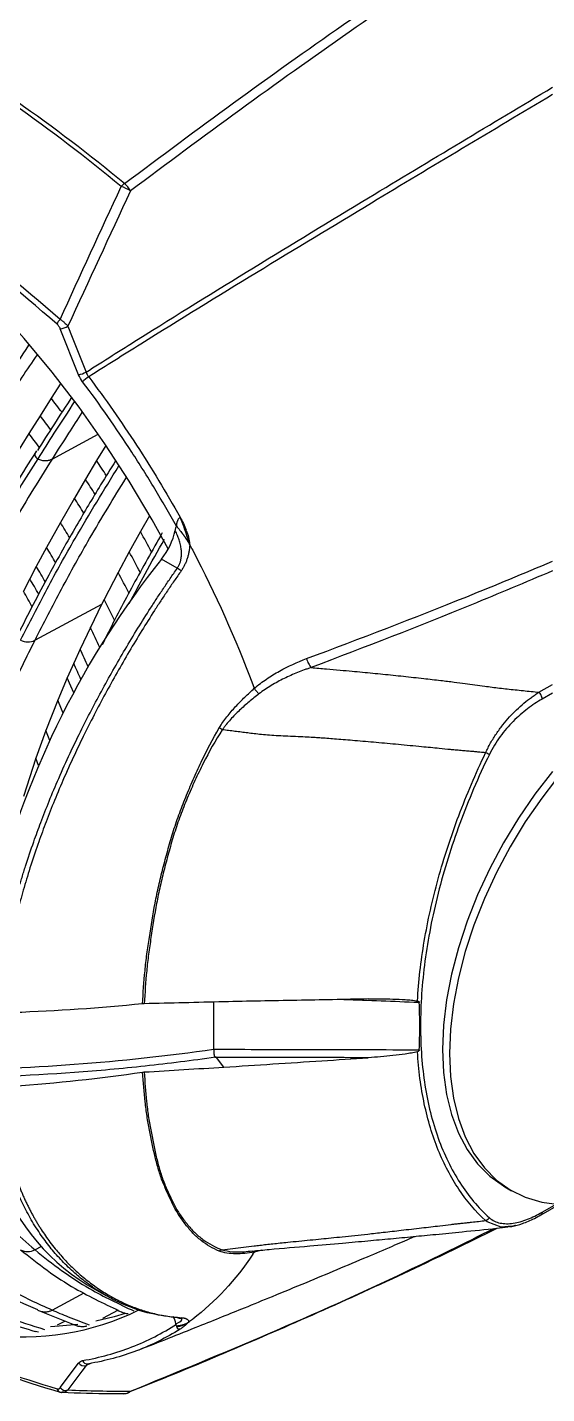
# Model space of a CAD drawing. Extents: x 9.3 to 87.2, y 1.1 to 68.8.
# Drawn here: x 15.18 to 17.77, y 1.2 to 8.03 of the extents above; entities that cross this region are included whole.
import ezdxf

# ---------------------------------------------------------------- set-up
doc = ezdxf.new("R2010")
doc.units = 0
doc.header["$MEASUREMENT"] = 0
doc.layers.add('OBJECT', color=7, linetype='CONTINUOUS')

msp = doc.modelspace()

# ---------------------------------------------------------------- linework, layer by layer
at = {"layer": 'OBJECT'}
for p, q in [((15.4329, 6.2957), (15.3414, 6.5246)), ((15.3439, 6.2529), (15.2957, 6.1784)), ((15.2957, 6.1784), (15.24, 6.0907)), ((15.24, 6.0907), (15.1846, 6.0021)), ((15.1846, 6.0021), (15.1148, 5.8879)), ((15.3009, 5.8743), (15.531, 5.9981)), ((15.2217, 5.9145), (15.2168, 5.9068)), ((15.5685, 5.9411), (15.5226, 5.866)), ((15.2286, 5.8751), (15.2287, 5.875)), ((15.5226, 5.866), (15.4668, 5.7731)), ((15.4668, 5.7731), (15.4115, 5.6788)), ((15.4115, 5.6788), (15.3417, 5.5568)), ((15.3417, 5.5568), (15.2725, 5.432)), ((15.7865, 5.5906), (15.7414, 5.5112)), ((15.9214, 5.5394), (15.9214, 5.5386)), ((15.7414, 5.5112), (15.6857, 5.4103)), ((15.2725, 5.432), (15.2215, 5.337)), ((15.6857, 5.4103), (15.6303, 5.3071)), ((15.2215, 5.337), (15.1892, 5.2754)), ((15.9259, 5.3278), (15.847, 5.3734)), ((15.1892, 5.2754), (15.1571, 5.2129)), ((15.6303, 5.3071), (15.5605, 5.172)), ((15.548, 5.1469), (15.2149, 4.9676)), ((15.548, 5.1469), (15.4915, 5.0319)), ((15.5605, 5.172), (15.548, 5.1469)), ((15.4915, 5.0319), (15.4406, 4.9237)), ((15.4406, 4.9237), (15.4083, 4.8527)), ((15.4083, 4.8527), (15.3762, 4.7798)), ((15.3762, 4.7798), (15.3288, 4.6675)), ((16.3036, 4.7465), (16.3108, 4.7274)), ((17.7327, 4.7076), (17.8009, 4.7463)), ((15.3288, 4.6675), (15.2691, 4.5164)), ((17.8009, 4.7032), (17.7496, 4.6738)), ((15.2691, 4.5164), (15.2193, 4.3788)), ((15.2884, 4.4656), (15.2691, 4.5164)), ((15.2193, 4.3788), (15.1572, 4.186)), ((15.2326, 4.3407), (15.2193, 4.3788)), ((16.1078, 3.1583), (16.1078, 2.9223)), ((17.1376, 3.0376), (17.1376, 3.0376)), ((16.1586, 2.8325), (16.1213, 2.8814)), ((17.5629, 2.2343), (17.5968, 2.2147)), ((17.7447, 2.0935), (17.8427, 2.15)), ((17.7496, 2.1074), (17.8234, 2.1497)), ((15.2448, 1.9347), (15.2149, 1.9187)), ((16.3485, 1.9175), (16.3109, 1.9078)), ((16.3109, 1.9078), (16.3206, 1.9149)), ((16.3036, 1.8969), (16.3108, 1.9077)), ((15.4759, 1.7442), (15.5692, 1.6904)), ((15.3009, 1.6172), (15.4604, 1.7031)), ((15.2381, 1.6137), (15.4284, 1.5373)), ((15.6312, 1.6166), (15.5527, 1.5758)), ((15.2316, 1.5079), (15.2162, 1.5106)), ((15.3654, 1.5626), (15.3252, 1.5417)), ((15.9817, 1.557), (15.9807, 1.5562)), ((15.3414, 1.2298), (15.4329, 1.3529)), ((15.4961, 1.352), (15.4704, 1.3411)), ((15.4832, 1.3491), (15.479, 1.347)), ((15.4832, 1.3491), (15.4793, 1.3479))]:
    msp.add_line(p, q, dxfattribs=at)
at = {"layer": 'OBJECT', "flags": 128}
for points in [[(15.8808, 5.4244), (15.8002, 5.5701), (15.6853, 5.763), (15.5633, 5.9508), (15.435, 6.1329), (15.3008, 6.3083), (15.1614, 6.4765), (15.0172, 6.6366), (14.869, 6.7879), (14.7174, 6.9299), (14.563, 7.0618), (14.4065, 7.1832), (14.2486, 7.2934), (14.09, 7.3921)], [(15.3788, 6.5379), (15.4007, 6.4832), (15.4704, 6.309)], [(15.4084, 4.7051), (15.3945, 4.7377), (15.3762, 4.7798)], [(15.3552, 4.6031), (15.3474, 4.6223), (15.3288, 4.6675)], [(17.8016, 4.3114), (17.8009, 4.3105), (17.7133, 4.1977), (17.6314, 4.0786), (17.5558, 3.9544), (17.4874, 3.8262), (17.4268, 3.6952), (17.3745, 3.5628), (17.331, 3.43), (17.2967, 3.2983), (17.272, 3.1687), (17.2571, 3.0426), (17.2521, 2.9211), (17.2571, 2.8053), (17.272, 2.6964), (17.2967, 2.5954), (17.331, 2.5031), (17.3745, 2.4206), (17.4268, 2.3486), (17.4874, 2.2876), (17.5558, 2.2384), (17.5629, 2.2343)], [(17.8164, 4.2683), (17.7472, 4.1781), (17.6653, 4.059), (17.5898, 3.9348), (17.5214, 3.8066), (17.4607, 3.6756), (17.4084, 3.5432), (17.3649, 3.4104), (17.3307, 3.2787), (17.306, 3.1491), (17.2911, 3.023), (17.2861, 2.9015), (17.2911, 2.7857), (17.306, 2.6768), (17.3307, 2.5758), (17.3649, 2.4836), (17.4084, 2.401), (17.4607, 2.329), (17.5214, 2.268), (17.5898, 2.2188), (17.6653, 2.1818), (17.7472, 2.1573), (17.8348, 2.1455)], [(17.5793, 2.036), (17.5441, 2.0326), (17.4745, 2.0584), (17.4668, 2.0653), (17.4668, 2.0653), (17.4668, 2.0653)], [(15.6648, 1.6013), (15.6112, 1.5844), (15.5193, 1.5616)], [(15.4291, 1.5461), (15.3353, 1.5367), (15.2925, 1.5346)], [(15.4704, 1.3411), (15.4485, 1.3117), (15.3788, 1.2179)]]:
    msp.add_lwpolyline(points, dxfattribs=at)
at = {"layer": 'OBJECT'}
for centre, radius, start, end in [((10.331, 0.8278), 8.3264, 50.33636, 59.64711), ((10.3419, 0.8356), 8.3344, 50.33633, 59.64725), ((9.9843, 0.4625), 8.1254, 48.76405, 59.56249), ((9.9883, 0.4602), 8.0964, 48.76408, 59.56201), ((15.7279, 7.1588), 0.1139, 125.58468, 136.25599), ((15.5881, 7.159), 0.1181, 28.27851, 51.49945), ((15.5878, 7.0596), 0.1871, 56.13574, 72.02099), ((15.3794, 6.5315), 0.057, 133.49279, 162.38377), ((15.32, 6.6444), 0.1217, 280.11921, 298.91353), ((15.4115, 6.4155), 0.1217, 280.11875, 298.9211), ((15.5555, 6.1653), 0.1401, 121.06671, 137.17532), ((11.2427, 2.999), 5.1513, 37.12684, 38.11271), ((11.2239, 2.9845), 5.0771, 36.72572, 37.72043), ((11.2029, 2.9683), 5.0057, 36.29992, 37.30503), ((11.0715, 2.876), 5.362, 32.93034, 33.89157), ((11.0577, 2.8669), 5.2808, 32.41686, 33.39108), ((11.052, 2.863), 5.1897, 31.86811, 32.85889), ((11.0456, 2.8587), 5.0731, 31.11412, 32.13012), ((11.0287, 2.8486), 5.413, 28.22213, 29.46575), ((15.5688, 5.595), 0.3557, 321.45657, 347.35091), ((11.0458, 2.8586), 4.9485, 30.29176, 31.33443), ((11.0398, 2.8547), 5.3024, 27.53909, 28.81409), ((19.3452, 2.5952), 4.4672, 141.54493, 165.39191), ((11.0508, 2.8615), 4.8501, 29.62872, 30.69112), ((11.057, 2.865), 4.7838, 29.16913, 30.25514), ((11.0579, 2.8645), 5.1839, 26.80108, 28.11154), ((11.0644, 2.8693), 4.7163, 28.69427, 29.79709), ((11.0879, 2.88), 5.0257, 25.76641, 27.13269), ((11.1287, 2.9006), 4.8555, 24.73188, 26.03699), ((15.1795, 5.0397), 0.0803, 242.69927, 296.14604), ((11.1698, 2.9204), 4.7173, 23.94607, 25.13008), ((11.2142, 2.9409), 4.6092, 23.39393, 24.50484), ((17.1257, 3.0673), 0.032, 291.81506, 299.82225), ((17.1257, 3.0673), 0.032, 291.83219, 299.83985), ((16.0288, 2.6437), 1.0558, 197.33107, 238.42076), ((15.1795, 1.9908), 0.0803, 242.69927, 296.14604), ((16.9053, 6.5177), 5.5362, 240.96239, 253.57855), ((16.8785, 6.4989), 5.4985, 241.29231, 253.58958), ((15.1566, 2.7939), 1.3101, 262.11437, 296.1676), ((15.8034, 1.5295), 0.1169, 9.51996, 29.07426), ((15.4596, 1.3723), 0.033, 215.87002, 289.01524), ((15.4766, 1.3728), 0.025, 197.64271, 276.17075), ((15.3443, 1.2262), 0.0193, 185.39348, 257.68585), ((15.3681, 1.2491), 0.033, 215.87305, 288.98292), ((15.659, 1.2595), 0.06, 269.57994, 291.7946), ((15.6586, 1.2516), 0.052, 269.92459, 309.7331), ((15.6711, 1.2291), 0.0273, 289.21031, 319.91364)]:
    msp.add_arc(centre, radius, start, end, dxfattribs=at)
for points, knots in [([(14.5535, 8.0276), (14.8377, 8.2372), (15.4065, 8.6569), (16.2715, 9.2525), (16.8525, 9.6215), (17.1466, 9.8082)], [0, 0, 0, 0, 0.330352, 0.661122, 1, 1, 1, 1]), ([(15.6616, 7.2514), (15.8435, 7.3872), (16.2075, 7.659), (16.7707, 8.0595), (17.2832, 8.4121), (17.6133, 8.6266), (17.7445, 8.7119)], [0, 0, 0, 0, 0.263268, 0.526678, 0.811838, 1, 1, 1, 1]), ([(17.7556, 8.6624), (17.6173, 8.5722), (17.2935, 8.3609), (16.7875, 8.0128), (16.2378, 7.622), (15.874, 7.3507), (15.6921, 7.2149)], [0, 0, 0, 0, 0.200182, 0.468717, 0.734287, 1, 1, 1, 1]), ([(15.4704, 6.309), (15.5569, 6.3638), (15.8358, 6.5407), (16.3067, 6.8319), (17.0001, 7.2532), (17.4952, 7.5501), (17.8009, 7.7335)], [0, 0, 0, 0, 0.110596, 0.356669, 0.602746, 1, 1, 1, 1]), ([(17.8009, 7.6967), (17.5004, 7.5168), (17.0106, 7.2235), (16.3219, 6.8069), (15.85, 6.5165), (15.5702, 6.3401), (15.4832, 6.2853)], [0, 0, 0, 0, 0.392823, 0.640511, 0.888195, 1, 1, 1, 1]), ([(15.3402, 6.5728), (15.3438, 6.5708), (15.3474, 6.5684), (15.3544, 6.5632), (15.3578, 6.5604), (15.3678, 6.5513), (15.3738, 6.5447), (15.3788, 6.5379)], [0, 0, 0, 0, 0.25, 0.25, 0.5, 0.5, 1, 1, 1, 1]), ([(15.3414, 6.5246), (15.3395, 6.5292), (15.3373, 6.5336), (15.3317, 6.5419), (15.3286, 6.5457), (15.3251, 6.5487)], [0, 0, 0, 0, 0.5, 0.5, 1, 1, 1, 1]), ([(14.6812, 5.657), (14.7249, 5.7299), (14.8148, 5.8799), (14.9815, 6.1431), (15.1083, 6.3301), (15.1848, 6.4429)], [0, 0, 0, 0, 0.272218, 0.560835, 1, 1, 1, 1]), ([(15.225, 6.3952), (15.1745, 6.3209), (15.0593, 6.1514), (14.8913, 5.887), (14.7246, 5.6105), (14.5736, 5.344), (14.4318, 5.0758), (14.3027, 4.8139), (14.1905, 4.5521), (14.0915, 4.2937), (13.999, 4.0211), (13.9403, 3.7981), (13.9222, 3.6714), (13.9172, 3.6361)], [0, 0, 0, 0, 0.086435, 0.19718, 0.300067, 0.39545, 0.490056, 0.590689, 0.675744, 0.766113, 0.861709, 0.961408, 1, 1, 1, 1]), ([(15.9214, 5.5378), (15.8865, 5.6008), (15.8505, 5.6634), (15.7761, 5.7873), (15.7379, 5.8485), (15.6206, 6.0295), (15.5386, 6.1467), (15.4528, 6.2605)], [0, 0, 0, 0, 0.25, 0.25, 0.5, 0.5, 1, 1, 1, 1]), ([(15.4832, 6.2853), (15.5665, 6.1746), (15.6463, 6.0607), (15.7605, 5.8851), (15.7977, 5.8258), (15.8703, 5.7055), (15.9055, 5.6448), (15.9396, 5.5836)], [0, 0, 0, 0, 0.5, 0.5, 0.75, 0.75, 1, 1, 1, 1]), ([(15.3998, 6.1854), (15.3693, 6.1388), (15.3111, 6.0499), (15.2544, 5.9597), (15.2274, 5.9167)], [0, 0, 0, 0, 0.523294, 1, 1, 1, 1]), ([(15.4146, 6.1647), (15.3794, 6.111), (15.3165, 6.0152), (15.2555, 5.9179), (15.2286, 5.8751)], [0, 0, 0, 0, 0.559712, 1, 1, 1, 1]), ([(15.4495, 6.1063), (15.427, 6.0719), (15.3767, 5.9952), (15.3279, 5.9173), (15.3009, 5.8743)], [0, 0, 0, 0, 0.447588, 1, 1, 1, 1]), ([(15.2169, 5.907), (15.1536, 5.8059), (15.0341, 5.6146), (14.8776, 5.3377), (14.7489, 5.0938), (14.6473, 4.8843), (14.5674, 4.7083), (14.5045, 4.5606), (14.4584, 4.4449), (14.424, 4.3541), (14.3982, 4.2832), (14.3755, 4.2187), (14.3528, 4.1517), (14.328, 4.0755), (14.2982, 3.9799), (14.2667, 3.8631), (14.2378, 3.7392), (14.2239, 3.6556), (14.2177, 3.6183)], [0, 0, 0, 0, 0.139504, 0.263786, 0.371369, 0.462022, 0.537022, 0.599234, 0.652142, 0.68528, 0.715465, 0.742822, 0.767682, 0.801044, 0.840117, 0.889918, 0.950886, 1, 1, 1, 1]), ([(15.2167, 5.9066), (15.2166, 5.9065), (15.2125, 5.9026), (15.2129, 5.8938), (15.2176, 5.8829), (15.225, 5.8776), (15.2286, 5.8751)], [0, 0, 0, 0, 0.011417, 0.406359, 0.714202, 1, 1, 1, 1]), ([(15.3009, 5.8743), (15.2298, 5.7602), (15.0901, 5.536), (14.9031, 5.1987), (14.7421, 4.8777), (14.6074, 4.5767), (14.4951, 4.2911), (14.3995, 4.0082), (14.3353, 3.78), (14.3161, 3.6498), (14.3106, 3.6128)], [0, 0, 0, 0, 0.158864, 0.312281, 0.455055, 0.584144, 0.705414, 0.824941, 0.95025, 1, 1, 1, 1]), ([(15.2284, 5.8749), (15.1672, 5.777), (15.0463, 5.5838), (14.8925, 5.3112), (14.763, 5.0667), (14.6924, 4.9193), (14.6581, 4.8477)], [0, 0, 0, 0, 0.2943602, 0.581245, 0.7968207, 1, 1, 1, 1]), ([(15.6178, 5.8654), (15.5928, 5.8253), (15.526, 5.7186), (15.4138, 5.5283), (15.2741, 5.2802), (15.1804, 5.0972), (15.1298, 4.9985)], [0, 0, 0, 0, 0.142751, 0.379522, 0.665215, 1, 1, 1, 1]), ([(15.1427, 4.9684), (15.1865, 5.0539), (15.2739, 5.2249), (15.4356, 5.517), (15.5599, 5.7192), (15.6338, 5.8395)], [0, 0, 0, 0, 0.2885603, 0.576976, 1, 1, 1, 1]), ([(15.2286, 5.8751), (15.2285, 5.875), (15.2285, 5.875), (15.2285, 5.8749), (15.2284, 5.8749)], [0, 0, 0, 0, 0.559885, 1, 1, 1, 1]), ([(15.2286, 5.8751), (15.2286, 5.8751), (15.2286, 5.8751), (15.2286, 5.875), (15.2287, 5.875)], [0, 0, 0, 0, 0.559844, 1, 1, 1, 1]), ([(15.2287, 5.875), (15.2344, 5.8724), (15.2462, 5.8669), (15.2679, 5.8654), (15.2872, 5.8681), (15.2964, 5.8723), (15.3009, 5.8743)], [0, 0, 0, 0, 0.270412, 0.561722, 0.788825, 1, 1, 1, 1]), ([(15.2149, 4.9676), (15.2588, 5.0533), (15.3464, 5.2245), (15.4967, 5.4966), (15.6088, 5.6792), (15.6705, 5.7797)], [0, 0, 0, 0, 0.310315, 0.620475, 1, 1, 1, 1]), ([(15.9158, 5.5171), (15.9164, 5.5195), (15.9174, 5.5242), (15.9192, 5.5314), (15.9207, 5.5362), (15.9214, 5.5386)], [0, 0, 0, 0, 0.332207, 0.665337, 1, 1, 1, 1]), ([(15.9232, 5.5536), (15.9229, 5.5521), (15.9226, 5.5507), (15.9218, 5.5459), (15.9215, 5.5426), (15.9214, 5.5394)], [0.6620483, 0.6620483, 0.6620483, 0.6620483, 0.75, 0.75, 0.9646688, 0.9646688, 0.9646688, 0.9646688]), ([(15.9214, 5.5386), (15.9274, 5.5315), (15.9333, 5.5244), (15.945, 5.5098), (15.9507, 5.5024), (15.9565, 5.4949)], [0, 0, 0, 0, 0.5, 0.5, 1, 1, 1, 1]), ([(15.927, 5.5653), (15.9265, 5.5641), (15.926, 5.5628), (15.9246, 5.5589), (15.9239, 5.5562), (15.9232, 5.5536)], [0.4233158, 0.4233158, 0.4233158, 0.4233158, 0.5, 0.5, 0.6620483, 0.6620483, 0.6620483, 0.6620483]), ([(15.9396, 5.5836), (15.9365, 5.5811), (15.9336, 5.5775), (15.9312, 5.5736), (15.9312, 5.5736), (15.9312, 5.5736)], [0, 0, 0, 0, 0.25, 0.25, 0.2507531, 0.2507531, 0.2507531, 0.2507531]), ([(15.9876, 5.447), (15.9842, 5.4586), (15.9809, 5.4702), (15.9736, 5.4932), (15.9697, 5.5047), (15.9619, 5.5275), (15.9579, 5.5389), (15.9493, 5.5615), (15.9447, 5.5726), (15.9396, 5.5836)], [0, 0, 0, 0, 0.25, 0.25, 0.5, 0.5, 0.75, 0.75, 1, 1, 1, 1]), ([(15.8505, 5.5046), (15.8018, 5.4182), (15.7067, 5.2493), (15.6076, 5.0618), (15.559, 4.9607), (15.5512, 4.9445)], [0, 0, 0, 0, 0.468042, 0.914801, 1, 1, 1, 1]), ([(15.6853, 5.1516), (15.7116, 5.2012), (15.7687, 5.3091), (15.8293, 5.4153), (15.8621, 5.4727)], [0, 0, 0, 0, 0.459437, 1, 1, 1, 1]), ([(15.9259, 5.3278), (15.927, 5.3296), (15.9294, 5.3332), (15.9326, 5.3389), (15.9355, 5.3448), (15.9381, 5.3508), (15.9403, 5.3571), (15.9423, 5.3636), (15.9439, 5.3702), (15.9452, 5.377), (15.9461, 5.384), (15.9467, 5.3912), (15.947, 5.3985), (15.947, 5.406), (15.9466, 5.4136), (15.9455, 5.4266), (15.9421, 5.4457), (15.9355, 5.4691), (15.9267, 5.4932), (15.9197, 5.5087), (15.9158, 5.5171)], [0, 0, 0, 0, 0.03275, 0.065627, 0.098703, 0.132046, 0.165724, 0.199802, 0.234343, 0.269408, 0.305054, 0.341338, 0.378311, 0.416022, 0.454519, 0.493845, 0.613582, 0.746552, 0.861026, 1, 1, 1, 1]), ([(15.9565, 5.4949), (15.962, 5.4873), (15.9673, 5.4794), (15.9776, 5.4634), (15.9826, 5.4552), (15.9875, 5.447)], [0, 0, 0, 0, 0.5, 0.5, 1, 1, 1, 1]), ([(15.9565, 5.4949), (15.9565, 5.4949), (15.9572, 5.494), (15.9586, 5.492), (15.9606, 5.4892), (15.9627, 5.4863), (15.9647, 5.4834), (15.9667, 5.4804), (15.9687, 5.4775), (15.9707, 5.4745), (15.9726, 5.4715), (15.9746, 5.4685), (15.9765, 5.4655), (15.9784, 5.4624), (15.9802, 5.4594), (15.9821, 5.4563), (15.9839, 5.4532), (15.9858, 5.4501), (15.987, 5.4481), (15.9875, 5.447)], [0, 0, 0, 0, 0.0001362, 0.0313862, 0.0626362, 0.0938862, 0.1251362, 0.1563862, 0.1876362, 0.2188862, 0.2501362, 0.2813862, 0.3126362, 0.3438862, 0.3751362, 0.4063862, 0.4376362, 0.4688862, 0.5001362, 0.5001362, 0.5001362, 0.5001362]), ([(15.9711, 5.5175), (15.9755, 5.5061), (15.9794, 5.4945), (15.9854, 5.471), (15.9876, 5.4592), (15.9875, 5.447)], [0, 0, 0, 0, 0.5, 0.5, 1, 1, 1, 1]), ([(15.9884, 5.4454), (15.9882, 5.4425), (15.9878, 5.4367), (15.9868, 5.428), (15.9856, 5.4192), (15.9836, 5.4075), (15.9805, 5.3932), (15.9757, 5.3764), (15.9699, 5.36), (15.9629, 5.3443), (15.9549, 5.3294), (15.9487, 5.3201), (15.9457, 5.3155)], [0, 0, 0, 0, 0.061983, 0.124771, 0.188422, 0.252992, 0.380317, 0.504454, 0.631337, 0.75564, 0.878224, 1, 1, 1, 1]), ([(16.572, 4.8758), (16.8409, 4.9776), (17.2568, 5.1349), (17.6588, 5.3035), (17.8009, 5.3631)], [0, 0, 0, 0, 0.6466344, 1, 1, 1, 1]), ([(15.1045, 3.6195), (15.1068, 3.6283), (15.1114, 3.646), (15.1186, 3.6728), (15.1261, 3.6997), (15.1338, 3.7269), (15.1418, 3.7543), (15.15, 3.7819), (15.1586, 3.8098), (15.1773, 3.8692), (15.205, 3.9515), (15.2448, 4.0601), (15.2861, 4.1659), (15.3345, 4.2813), (15.3848, 4.3926), (15.4548, 4.5379), (15.5265, 4.6763), (15.6047, 4.8176), (15.6655, 4.923), (15.7282, 5.027), (15.7814, 5.1115), (15.8241, 5.1775), (15.8568, 5.2269), (15.8908, 5.2773), (15.9141, 5.3108), (15.9259, 5.3278)], [0, 0, 0, 0, 0.015248, 0.030599, 0.046055, 0.061614, 0.077278, 0.093045, 0.108916, 0.124891, 0.194541, 0.249312, 0.309671, 0.374309, 0.445914, 0.499948, 0.624441, 0.686154, 0.748806, 0.812217, 0.874119, 0.904214, 0.935225, 0.967153, 1, 1, 1, 1]), ([(15.9457, 5.3155), (15.9397, 5.307), (15.928, 5.2901), (15.9105, 5.2648), (15.8934, 5.2397), (15.8766, 5.2148), (15.8601, 5.19), (15.8439, 5.1654), (15.8279, 5.141), (15.7959, 5.0915), (15.7479, 5.0154), (15.6853, 4.9117), (15.6247, 4.8065), (15.5467, 4.6655), (15.4754, 4.5277), (15.4058, 4.3827), (15.3557, 4.2713), (15.3074, 4.1556), (15.2659, 4.0487), (15.2266, 3.9408), (15.1961, 3.8494), (15.1726, 3.7733), (15.1565, 3.7185), (15.1414, 3.6645), (15.1321, 3.6289), (15.1275, 3.6112)], [0, 0, 0, 0, 0.016472, 0.032728, 0.048771, 0.064606, 0.080239, 0.095674, 0.110915, 0.125967, 0.18805, 0.251364, 0.313992, 0.375838, 0.500399, 0.553631, 0.625989, 0.691246, 0.750932, 0.808096, 0.875255, 0.907059, 0.93845, 0.96943, 1, 1, 1, 1]), ([(15.9457, 5.3155), (15.9426, 5.3179), (15.9391, 5.3203), (15.9322, 5.3246), (15.9288, 5.3264), (15.9259, 5.3278)], [0, 0, 0, 0, 0.5, 0.5, 1, 1, 1, 1]), ([(17.8009, 5.3148), (17.6664, 5.2577), (17.2722, 5.0902), (16.864, 4.9341), (16.595, 4.8312)], [0, 0, 0, 0, 0.3409524, 1, 1, 1, 1]), ([(14.721, 3.609), (14.7237, 3.6274), (14.7388, 3.7334), (14.7906, 3.9319), (14.8795, 4.1998), (14.9804, 4.4619), (15.0911, 4.7189), (15.1739, 4.8851), (15.2149, 4.9676)], [0, 0, 0, 0, 0.041864, 0.241607, 0.434432, 0.62793, 0.815367, 1, 1, 1, 1]), ([(16.3109, 4.7273), (16.3308, 4.7441), (16.3513, 4.7596), (16.3933, 4.7882), (16.4148, 4.8013), (16.4803, 4.8379), (16.5255, 4.8585), (16.572, 4.8758)], [0, 0, 0, 0, 0.25, 0.25, 0.5, 0.5, 1, 1, 1, 1]), ([(16.572, 4.8758), (16.5743, 4.8674), (16.5777, 4.8589), (16.5856, 4.8436), (16.5902, 4.8367), (16.595, 4.8312)], [0, 0, 0, 0, 0.5, 0.5, 1, 1, 1, 1]), ([(16.595, 4.8312), (16.5893, 4.8294), (16.5835, 4.8274), (16.572, 4.8235), (16.5548, 4.8174), (16.5379, 4.8109), (16.5042, 4.7973), (16.482, 4.7874), (16.4384, 4.7658), (16.417, 4.7541), (16.3748, 4.7286), (16.3541, 4.7148), (16.334, 4.6997)], [0, 0, 0, 0, 0.0625, 0.0625, 0.125, 0.25, 0.25, 0.5, 0.5, 0.75, 0.75, 1, 1, 1, 1]), ([(16.595, 4.8312), (16.6204, 4.829), (16.6685, 4.8248), (16.7366, 4.8189), (16.7967, 4.8135), (16.8683, 4.8069), (16.9539, 4.7984), (17.0559, 4.7879), (17.1521, 4.7773), (17.2368, 4.7676), (17.3057, 4.7594), (17.379, 4.7495), (17.4419, 4.7409), (17.4993, 4.7333), (17.5368, 4.7287), (17.5755, 4.7243), (17.6152, 4.72), (17.6551, 4.7159), (17.6944, 4.7117), (17.7201, 4.709), (17.7327, 4.7076)], [0, 0, 0, 0, 0.06681, 0.126474, 0.179134, 0.224913, 0.314849, 0.404439, 0.493672, 0.568281, 0.627899, 0.675434, 0.762027, 0.794096, 0.827148, 0.861177, 0.896173, 0.932002, 0.966606, 1, 1, 1, 1]), ([(16.1355, 4.5297), (16.1473, 4.5496), (16.1605, 4.5679), (16.1882, 4.603), (16.2027, 4.6198), (16.2326, 4.6522), (16.2479, 4.6678), (16.2791, 4.6982), (16.2949, 4.713), (16.3108, 4.7274)], [0, 0, 0, 0, 0.25, 0.25, 0.5, 0.5, 0.75, 0.75, 1, 1, 1, 1]), ([(16.3109, 4.7273), (16.3141, 4.7224), (16.3176, 4.7176), (16.3255, 4.7082), (16.3297, 4.7037), (16.334, 4.6997)], [0, 0, 0, 0, 0.5, 0.5, 1, 1, 1, 1]), ([(16.334, 4.6997), (16.3175, 4.6869), (16.3011, 4.6736), (16.2688, 4.6463), (16.2529, 4.6322), (16.2219, 4.6029), (16.2067, 4.5877), (16.1848, 4.5636), (16.1777, 4.5553), (16.1673, 4.5425), (16.1639, 4.5381), (16.159, 4.5314), (16.1573, 4.5292), (16.1541, 4.5246), (16.1525, 4.5223), (16.1509, 4.52)], [0, 0, 0, 0, 0.25, 0.25, 0.5, 0.5, 0.75, 0.75, 0.875, 0.875, 0.9375, 0.9375, 0.96875, 0.96875, 1, 1, 1, 1]), ([(17.4669, 4.4051), (17.4688, 4.4092), (17.4708, 4.4134), (17.4748, 4.4217), (17.4768, 4.4258), (17.483, 4.4381), (17.4874, 4.4462), (17.5008, 4.47), (17.5104, 4.4854), (17.5308, 4.5155), (17.5416, 4.5302), (17.5636, 4.558), (17.5749, 4.5713), (17.598, 4.5966), (17.6098, 4.6086), (17.6338, 4.6317), (17.6461, 4.6427), (17.6706, 4.6633), (17.683, 4.673), (17.7016, 4.6866), (17.7078, 4.691), (17.7171, 4.6974), (17.7202, 4.6995), (17.7265, 4.7036), (17.7296, 4.7056), (17.7327, 4.7076)], [0, 0, 0, 0, 0.03125, 0.03125, 0.0625, 0.0625, 0.125, 0.125, 0.25, 0.25, 0.375, 0.375, 0.5, 0.5, 0.625, 0.625, 0.75, 0.75, 0.875, 0.875, 0.9375, 0.9375, 0.96875, 0.96875, 1, 1, 1, 1]), ([(17.7496, 4.6738), (17.7249, 4.6596), (17.7005, 4.6433), (17.6641, 4.6154), (17.652, 4.6055), (17.6282, 4.5846), (17.6165, 4.5737), (17.5936, 4.5506), (17.5824, 4.5385), (17.5605, 4.5131), (17.5498, 4.4996), (17.5193, 4.458), (17.5012, 4.4286), (17.4859, 4.3971)], [0, 0, 0, 0, 0.25, 0.25, 0.375, 0.375, 0.5, 0.5, 0.625, 0.625, 0.75, 0.75, 1, 1, 1, 1]), ([(17.7496, 4.6738), (17.7496, 4.6794), (17.7479, 4.6859), (17.7418, 4.6981), (17.7375, 4.7037), (17.7327, 4.7076)], [0, 0, 0, 0, 0.5, 0.5, 1, 1, 1, 1]), ([(15.7517, 3.1492), (15.7557, 3.2037), (15.7594, 3.2589), (15.7674, 3.3423), (15.7704, 3.3702), (15.776, 3.4122), (15.7781, 3.4262), (15.7822, 3.4543), (15.7843, 3.4683), (15.795, 3.5388), (15.8042, 3.5958), (15.8206, 3.682), (15.8266, 3.7109), (15.8398, 3.7689), (15.8469, 3.7981), (15.862, 3.8567), (15.8698, 3.8862), (15.8862, 3.9456), (15.8948, 3.9754), (15.9132, 4.0349), (15.9231, 4.0645), (15.9448, 4.1235), (15.9563, 4.1529), (15.98, 4.2119), (15.9923, 4.2414), (16.018, 4.3004), (16.0314, 4.3297), (16.0728, 4.4169), (16.1026, 4.474), (16.1355, 4.5296)], [0, 0, 0, 0, 0.125, 0.125, 0.1875, 0.1875, 0.21875, 0.21875, 0.25, 0.25, 0.375, 0.375, 0.4375, 0.4375, 0.5, 0.5, 0.5625, 0.5625, 0.625, 0.625, 0.6875, 0.6875, 0.75, 0.75, 0.8125, 0.8125, 0.875, 0.875, 1, 1, 1, 1]), ([(16.1509, 4.5199), (16.1159, 4.4658), (16.0847, 4.4099), (16.0414, 4.3241), (16.0276, 4.2953), (16.001, 4.237), (15.9883, 4.2076), (15.964, 4.1491), (15.9523, 4.1199), (15.9303, 4.0612), (15.9204, 4.0317), (15.9019, 3.9726), (15.8933, 3.9429), (15.8769, 3.8837), (15.869, 3.8543), (15.8541, 3.7959), (15.847, 3.7669), (15.834, 3.7091), (15.8281, 3.6804), (15.8119, 3.5945), (15.8029, 3.5378), (15.7924, 3.4675), (15.7903, 3.4535), (15.7863, 3.4256), (15.7842, 3.4116), (15.7787, 3.3699), (15.7757, 3.3421), (15.7679, 3.259), (15.7642, 3.204), (15.7602, 3.1497)], [0, 0, 0, 0, 0.125, 0.125, 0.1875, 0.1875, 0.25, 0.25, 0.3125, 0.3125, 0.375, 0.375, 0.4375, 0.4375, 0.5, 0.5, 0.5625, 0.5625, 0.625, 0.625, 0.75, 0.75, 0.78125, 0.78125, 0.8125, 0.8125, 0.875, 0.875, 1, 1, 1, 1]), ([(17.4669, 4.405), (17.4625, 4.4054), (17.4528, 4.4064), (17.4367, 4.4079), (17.4177, 4.4097), (17.3958, 4.4116), (17.3711, 4.4138), (17.3434, 4.4162), (17.3165, 4.4184), (17.2802, 4.4219), (17.2246, 4.4273), (17.1379, 4.4358), (17.0326, 4.4459), (16.9212, 4.4561), (16.818, 4.4651), (16.7265, 4.4726), (16.6604, 4.4779), (16.6119, 4.4812), (16.5736, 4.4833), (16.5281, 4.4855), (16.4798, 4.4875), (16.4321, 4.4897), (16.3884, 4.4925), (16.348, 4.4959), (16.3115, 4.4998), (16.2779, 4.504), (16.2461, 4.5079), (16.2143, 4.5119), (16.1826, 4.5159), (16.1615, 4.5186), (16.1509, 4.5199)], [0, 0, 0, 0, 0.010055, 0.022297, 0.036727, 0.053344, 0.072148, 0.093139, 0.116317, 0.133602, 0.175891, 0.243162, 0.331396, 0.41605, 0.497146, 0.566728, 0.624255, 0.647909, 0.676949, 0.711384, 0.751221, 0.786743, 0.819856, 0.850562, 0.878864, 0.90314, 0.927392, 0.95162, 0.975822, 1, 1, 1, 1]), ([(17.1263, 3.1637), (17.1317, 3.261), (17.1431, 3.3606), (17.169, 3.5134), (17.1791, 3.565), (17.2023, 3.6692), (17.2155, 3.7221), (17.259, 3.8802), (17.2934, 3.9854), (17.3724, 4.1954), (17.417, 4.3003), (17.4669, 4.405)], [0, 0, 0, 0, 0.25, 0.25, 0.375, 0.375, 0.5, 0.5, 0.75, 0.75, 1, 1, 1, 1]), ([(17.4859, 4.3971), (17.43, 4.2821), (17.3808, 4.1668), (17.2955, 3.9355), (17.2594, 3.8195), (17.2005, 3.5869), (17.1785, 3.4736), (17.1491, 3.2523), (17.1416, 3.1445), (17.1416, 3.0396)], [0, 0, 0, 0, 0.25, 0.25, 0.5, 0.5, 0.75, 0.75, 1, 1, 1, 1]), ([(15.7517, 3.1492), (15.539, 3.1277), (15.3246, 3.113), (15.0006, 3.1014), (14.8922, 3.0992), (14.6746, 3.0985), (14.5657, 3.0999), (14.3484, 3.1062), (14.2399, 3.1111), (14.023, 3.1244), (13.9145, 3.1329), (13.5912, 3.1636), (13.3779, 3.191), (13.1669, 3.2254)], [0, 0, 0, 0, 0.25, 0.25, 0.375, 0.375, 0.5, 0.5, 0.625, 0.625, 0.75, 0.75, 1, 1, 1, 1]), ([(16.8803, 3.1735), (16.7615, 3.1713), (16.6426, 3.169), (16.5237, 3.1667), (16.402, 3.1644), (16.2803, 3.162), (16.1586, 3.1596)], [0.00657067, 0.00657067, 0.00657067, 0.00657067, 0.01565711, 0.01565711, 0.01565711, 0.02496035, 0.02496035, 0.02496035, 0.02496035]), ([(17.1351, 3.1556), (17.1259, 3.156), (16.9923, 3.161), (16.8588, 3.1661), (16.7345, 3.1708)], [0, 0, 0, 0, 0.069092, 1, 1, 1, 1]), ([(16.8803, 3.1735), (16.9216, 3.1743), (16.9628, 3.1743), (17.0244, 3.1726), (17.0449, 3.1717), (17.0756, 3.1697), (17.0857, 3.1689), (17.1061, 3.1668), (17.1162, 3.1656), (17.1263, 3.1637)], [0, 0, 0, 0, 0.5, 0.5, 0.75, 0.75, 0.875, 0.875, 1, 1, 1, 1]), ([(17.1263, 3.1637), (17.1287, 3.1632), (17.1309, 3.1623), (17.1341, 3.1596), (17.135, 3.1577), (17.1351, 3.1556)], [0, 0, 0, 0, 0.5, 0.5, 1, 1, 1, 1]), ([(17.1376, 3.0376), (17.1376, 3.0573), (17.1375, 3.0769), (17.1369, 3.1163), (17.1365, 3.136), (17.1351, 3.1556)], [0, 0, 0, 0, 0.5, 0.5, 1, 1, 1, 1]), ([(17.1351, 2.9197), (17.1365, 2.9393), (17.1369, 2.9589), (17.1375, 2.9983), (17.1376, 3.0179), (17.1376, 3.0376)], [0, 0, 0, 0, 0.5, 0.5, 1, 1, 1, 1]), ([(17.1416, 3.0396), (17.1416, 2.9347), (17.1491, 2.8356), (17.1785, 2.6484), (17.2004, 2.5603), (17.2593, 2.3958), (17.2954, 2.3215), (17.3807, 2.1886), (17.4298, 2.1299), (17.4857, 2.0795)], [0, 0, 0, 0, 0.25, 0.25, 0.5, 0.5, 0.75, 0.75, 1, 1, 1, 1]), ([(16.1166, 2.8822), (16.0002, 2.8654), (15.8832, 2.8506), (15.6481, 2.8251), (15.5301, 2.8144), (15.1758, 2.7885), (14.9388, 2.7794), (14.4634, 2.7777), (14.2272, 2.7851), (13.8752, 2.8086), (13.7581, 2.8184), (13.5834, 2.8363), (13.5254, 2.8428), (13.4386, 2.8533), (13.4097, 2.8569), (13.3521, 2.8644), (13.3233, 2.8683), (13.2946, 2.8723)], [0, 0, 0, 0, 0.125, 0.125, 0.25, 0.25, 0.5, 0.5, 0.75, 0.75, 0.875, 0.875, 0.9375, 0.9375, 0.96875, 0.96875, 1, 1, 1, 1]), ([(13.3184, 2.9107), (13.5456, 2.8795), (13.7765, 2.8562), (14.2405, 2.8259), (14.474, 2.8188), (14.9439, 2.8207), (15.178, 2.8298), (15.6449, 2.864), (15.8779, 2.8892), (16.1078, 2.9223)], [0, 0, 0, 0, 0.25, 0.25, 0.5, 0.5, 0.75, 0.75, 1, 1, 1, 1]), ([(16.1078, 2.9221), (16.108, 2.9189), (16.1082, 2.9153), (16.1087, 2.9077), (16.109, 2.9037), (16.1098, 2.8961), (16.1102, 2.8923), (16.1111, 2.8875), (16.1114, 2.8859), (16.1125, 2.8839), (16.113, 2.8833), (16.1146, 2.8825), (16.1156, 2.8823), (16.1166, 2.8822)], [0, 0, 0, 0, 0.25, 0.25, 0.5, 0.5, 0.75, 0.75, 0.875, 0.875, 0.9375, 0.9375, 1, 1, 1, 1]), ([(16.1078, 2.9221), (16.2743, 2.9218), (16.4407, 2.9214), (16.6071, 2.921), (16.7831, 2.9206), (16.9591, 2.9202), (17.1351, 2.9197)], [0.00000011, 0.00000011, 0.00000011, 0.00000011, 0.0126919, 0.0126919, 0.0126919, 0.02611535, 0.02611535, 0.02611535, 0.02611535]), ([(16.1213, 2.8814), (16.1213, 2.8814), (16.1212, 2.8814), (16.1212, 2.8815), (16.1211, 2.8815), (16.121, 2.8816), (16.1208, 2.8816), (16.1202, 2.8818), (16.1195, 2.8819), (16.1188, 2.882), (16.1181, 2.8821), (16.1173, 2.8821), (16.1166, 2.8822)], [0, 0, 0, 0, 0.0000044564, 0.0000044564, 0.0000044564, 0.0000160623, 0.0000160623, 0.0000160623, 0.0000688807, 0.0000688807, 0.0000688807, 0.0001278285, 0.0001278285, 0.0001278285, 0.0001278285]), ([(16.8803, 2.8798), (16.8604, 2.8799), (16.8404, 2.8799), (16.8204, 2.88), (16.7405, 2.8801), (16.6605, 2.8803), (16.5806, 2.8805), (16.4275, 2.8808), (16.2744, 2.8811), (16.1213, 2.8814)], [0, 0, 0, 0, 0.001524, 0.001524, 0.001524, 0.00762, 0.00762, 0.00762, 0.01929564, 0.01929564, 0.01929564, 0.01929564]), ([(16.1586, 2.8325), (16.3219, 2.8431), (16.4851, 2.8538), (16.6484, 2.8645), (16.7257, 2.8696), (16.803, 2.8747), (16.8803, 2.8798)], [0, 0, 0, 0, 0.01248017, 0.01248017, 0.01248017, 0.01838969, 0.01838969, 0.01838969, 0.01838969]), ([(17.1263, 2.9096), (17.1163, 2.907), (17.1061, 2.905), (17.0858, 2.9014), (17.0756, 2.8998), (17.0449, 2.8953), (17.0244, 2.8927), (16.9628, 2.886), (16.9216, 2.8825), (16.8803, 2.8798)], [0, 0, 0, 0, 0.125, 0.125, 0.25, 0.25, 0.5, 0.5, 1, 1, 1, 1]), ([(17.1351, 2.9197), (17.135, 2.9176), (17.1341, 2.9154), (17.131, 2.9117), (17.1287, 2.9103), (17.1263, 2.9096)], [0, 0, 0, 0, 0.5, 0.5, 1, 1, 1, 1]), ([(17.4668, 2.0653), (17.417, 2.1112), (17.3725, 2.1637), (17.2936, 2.2813), (17.2593, 2.3464), (17.2158, 2.4538), (17.2026, 2.4912), (17.1794, 2.5684), (17.1692, 2.6082), (17.1519, 2.6902), (17.1447, 2.7323), (17.1332, 2.8192), (17.129, 2.8638), (17.1263, 2.9096)], [0, 0, 0, 0, 0.25, 0.25, 0.5, 0.5, 0.625, 0.625, 0.75, 0.75, 0.875, 0.875, 1, 1, 1, 1]), ([(13.1638, 2.7915), (13.375, 2.7633), (13.5883, 2.7425), (13.9113, 2.7223), (14.0195, 2.7174), (14.2368, 2.7114), (14.3457, 2.7102), (14.5632, 2.7116), (14.672, 2.7142), (14.8896, 2.723), (14.9985, 2.7293), (15.3237, 2.7536), (15.5389, 2.7771), (15.7525, 2.8076)], [0, 0, 0, 0, 0.25, 0.25, 0.375, 0.375, 0.5, 0.5, 0.625, 0.625, 0.75, 0.75, 1, 1, 1, 1]), ([(16.1355, 1.9125), (16.1028, 1.9259), (16.0729, 1.944), (16.0308, 1.9772), (16.017, 1.9893), (15.9916, 2.0156), (15.9797, 2.0297), (15.9626, 2.0521), (15.957, 2.0597), (15.9458, 2.0753), (15.9402, 2.0833), (15.9238, 2.1077), (15.9141, 2.125), (15.8961, 2.161), (15.8878, 2.1796), (15.875, 2.2082), (15.8707, 2.2179), (15.8618, 2.2373), (15.8576, 2.2472), (15.8457, 2.2773), (15.8388, 2.2979), (15.8263, 2.3399), (15.8207, 2.3613), (15.805, 2.4267), (15.7961, 2.4717), (15.7853, 2.5293), (15.7831, 2.5408), (15.7789, 2.5641), (15.7767, 2.5758), (15.771, 2.6112), (15.768, 2.6351), (15.7602, 2.7077), (15.7566, 2.7573), (15.7525, 2.8076)], [0, 0, 0, 0, 0.125, 0.125, 0.1875, 0.1875, 0.25, 0.25, 0.28125, 0.28125, 0.3125, 0.3125, 0.375, 0.375, 0.4375, 0.4375, 0.46875, 0.46875, 0.5, 0.5, 0.5625, 0.5625, 0.625, 0.625, 0.75, 0.75, 0.78125, 0.78125, 0.8125, 0.8125, 0.875, 0.875, 1, 1, 1, 1]), ([(15.7601, 2.8084), (15.7641, 2.7582), (15.7674, 2.7088), (15.7748, 2.6363), (15.7776, 2.6124), (15.7831, 2.5771), (15.7852, 2.5654), (15.7894, 2.5422), (15.7915, 2.5307), (15.802, 2.4733), (15.8107, 2.4283), (15.8259, 2.3631), (15.8314, 2.3417), (15.8437, 2.2997), (15.8505, 2.2792), (15.8624, 2.2491), (15.8666, 2.2393), (15.8755, 2.2199), (15.8798, 2.2104), (15.8927, 2.182), (15.9011, 2.1634), (15.9192, 2.1278), (15.929, 2.1107), (15.9456, 2.0865), (15.9514, 2.0787), (15.9629, 2.0632), (15.9687, 2.0557), (15.9864, 2.0335), (15.9986, 2.0195), (16.0186, 2), (16.0255, 1.9938), (16.0397, 1.9819), (16.047, 1.9763), (16.0841, 1.9492), (16.1157, 1.9317), (16.1507, 1.9193)], [0, 0, 0, 0, 0.125, 0.125, 0.1875, 0.1875, 0.21875, 0.21875, 0.25, 0.25, 0.375, 0.375, 0.4375, 0.4375, 0.5, 0.5, 0.53125, 0.53125, 0.5625, 0.5625, 0.625, 0.625, 0.6875, 0.6875, 0.71875, 0.71875, 0.75, 0.75, 0.8125, 0.8125, 0.84375, 0.84375, 0.875, 0.875, 1, 1, 1, 1]), ([(15.2641, 1.5189), (15.2004, 1.5389), (15.072, 1.5793), (14.8913, 1.6547), (14.7246, 1.7388), (14.5736, 1.8309), (14.4319, 1.9354), (14.3025, 2.048), (14.1909, 2.1809), (14.1022, 2.3058), (14.0545, 2.3971), (14.0349, 2.4346)], [0, 0, 0, 0, 0.127825, 0.257879, 0.378706, 0.49072, 0.60182, 0.72, 0.819885, 0.926011, 1, 1, 1, 1]), ([(15.3009, 1.6172), (15.2298, 1.6492), (15.0901, 1.7121), (14.9032, 1.8337), (14.742, 1.9686), (14.6076, 2.1145), (14.5005, 2.2603), (14.4449, 2.366), (14.4199, 2.4135)], [0, 0, 0, 0, 0.197579, 0.388383, 0.56595, 0.726497, 0.87732, 1, 1, 1, 1]), ([(14.8263, 2.4065), (14.8443, 2.3711), (14.8905, 2.2799), (14.9808, 2.1541), (15.091, 2.0243), (15.1738, 1.9537), (15.2149, 1.9187)], [0, 0, 0, 0, 0.178363, 0.45947, 0.731772, 1, 1, 1, 1]), ([(15.5687, 1.6911), (15.5618, 1.695), (15.5391, 1.7078), (15.5042, 1.7311), (15.4619, 1.7619), (15.4129, 1.802), (15.3586, 1.8532), (15.3027, 1.9155), (15.2502, 1.9834), (15.2021, 2.0572), (15.1579, 2.1382), (15.1188, 2.2233), (15.097, 2.2847), (15.086, 2.3157)], [0, 0, 0, 0, 0.031627, 0.104956, 0.166956, 0.23801, 0.35097, 0.454584, 0.556274, 0.670315, 0.777989, 0.887884, 1, 1, 1, 1]), ([(15.1084, 2.313), (15.1107, 2.3059), (15.1154, 2.2919), (15.1228, 2.2713), (15.1304, 2.251), (15.1382, 2.2311), (15.1462, 2.2115), (15.1544, 2.1924), (15.1627, 2.1736), (15.1713, 2.1552), (15.1801, 2.1372), (15.189, 2.1195), (15.1981, 2.1022), (15.2074, 2.0852), (15.2168, 2.0686), (15.2264, 2.0524), (15.2361, 2.0364), (15.2496, 2.015), (15.2673, 1.9886), (15.2907, 1.9561), (15.314, 1.9262), (15.3462, 1.8878), (15.387, 1.8437), (15.4317, 1.802), (15.4691, 1.7708), (15.5076, 1.7411), (15.5571, 1.7071), (15.6087, 1.6774), (15.6506, 1.6564), (15.6823, 1.6422), (15.714, 1.6295), (15.7463, 1.6181), (15.7788, 1.6081), (15.8115, 1.5995), (15.8446, 1.5923), (15.878, 1.5865), (15.9116, 1.5821), (15.9342, 1.5804), (15.9456, 1.5795)], [0, 0, 0, 0, 0.016581, 0.033042, 0.049381, 0.065601, 0.081702, 0.097684, 0.113549, 0.129297, 0.144927, 0.160442, 0.175841, 0.191124, 0.206293, 0.221347, 0.236287, 0.251113, 0.282571, 0.313483, 0.349046, 0.375704, 0.437887, 0.500148, 0.531365, 0.562666, 0.625533, 0.688314, 0.720165, 0.750775, 0.781856, 0.812934, 0.844021, 0.875127, 0.906266, 0.937449, 0.968689, 1, 1, 1, 1]), ([(16.1507, 1.9193), (16.1684, 1.9214), (16.2038, 1.9256), (16.2568, 1.932), (16.3018, 1.9376), (16.3397, 1.9422), (16.3711, 1.9458), (16.4048, 1.9495), (16.4406, 1.9533), (16.4839, 1.9577), (16.5339, 1.9627), (16.5897, 1.9683), (16.6433, 1.9736), (16.6969, 1.979), (16.7527, 1.9848), (16.8138, 1.9912), (16.8821, 1.9985), (16.9595, 2.0071), (17.0491, 2.0173), (17.1435, 2.0283), (17.2265, 2.038), (17.2821, 2.0445), (17.3141, 2.0483), (17.3346, 2.0505), (17.3554, 2.0528), (17.3762, 2.0551), (17.4017, 2.0579), (17.4319, 2.0612), (17.4551, 2.064), (17.4668, 2.0653)], [0, 0, 0, 0, 0.040454, 0.080876, 0.12127, 0.143512, 0.167414, 0.192978, 0.220205, 0.249095, 0.291419, 0.33375, 0.376088, 0.413308, 0.455601, 0.502972, 0.552415, 0.611203, 0.679356, 0.756898, 0.826467, 0.868762, 0.883758, 0.899552, 0.915361, 0.931184, 0.947021, 0.973443, 1, 1, 1, 1]), ([(17.4857, 2.0795), (17.4934, 2.0726), (17.5018, 2.067), (17.5199, 2.0583), (17.5294, 2.0551), (17.5496, 2.0508), (17.5603, 2.0497), (17.5823, 2.0495), (17.5936, 2.0503), (17.6166, 2.0538), (17.6285, 2.0564), (17.6523, 2.063), (17.6643, 2.0671), (17.7005, 2.0811), (17.7249, 2.0931), (17.7496, 2.1074)], [0, 0, 0, 0, 0.125, 0.125, 0.25, 0.25, 0.375, 0.375, 0.5, 0.5, 0.625, 0.625, 0.75, 0.75, 1, 1, 1, 1]), ([(17.5865, 2.0352), (17.5901, 2.0354), (17.6113, 2.037), (17.653, 2.0504), (17.702, 2.0702), (17.7325, 2.088), (17.7432, 2.0942)], [0, 0, 0, 0, 0.071522, 0.415482, 0.794605, 1, 1, 1, 1]), ([(17.7496, 2.1074), (17.7494, 2.1048), (17.7489, 2.0996), (17.7462, 2.0951), (17.7438, 2.0942), (17.7433, 2.094)], [0, 0, 0, 0, 0.436006, 0.872011, 1, 1, 1, 1]), ([(15.6901, 1.2102), (15.7461, 1.2324), (15.9469, 1.312), (16.2982, 1.4601), (16.7455, 1.6566), (17.1553, 1.8458), (17.4162, 1.9738), (17.5251, 2.0273)], [0, 0, 0, 0, 0.092388, 0.33075, 0.574492, 0.822486, 1, 1, 1, 1]), ([(15.6919, 1.2115), (15.9214, 1.306), (16.3807, 1.4949), (16.9862, 1.766), (17.3628, 1.9533), (17.5078, 2.0255)], [0, 0, 0, 0, 0.380559, 0.761444, 1, 1, 1, 1]), ([(15.736, 1.4192), (15.7844, 1.4382), (15.8838, 1.4772), (16.0226, 1.5326), (16.1496, 1.5836), (16.272, 1.6332), (16.4116, 1.6902), (16.5659, 1.7539), (16.7242, 1.8201), (16.8678, 1.8807), (16.9928, 1.9341), (17.072, 1.9681), (17.1095, 1.9844), (17.1142, 1.9864)], [0, 0, 0, 0, 0.10502, 0.215569, 0.300806, 0.380385, 0.481552, 0.604547, 0.716551, 0.826555, 0.917648, 0.989767, 1, 1, 1, 1]), ([(16.3008, 1.9131), (16.329, 1.9157), (16.4246, 1.9246), (16.575, 1.9374), (16.7395, 1.9517), (16.8742, 1.9638), (16.9918, 1.9747), (17.1049, 1.9854), (17.2242, 1.997), (17.3632, 2.011), (17.484, 2.022), (17.5604, 2.0315), (17.5796, 2.0339)], [0, 0, 0, 0, 0.065907, 0.224086, 0.352247, 0.451163, 0.539728, 0.628174, 0.716521, 0.819822, 0.954743, 1, 1, 1, 1]), ([(17.6166, 2.0413), (17.6145, 2.0405), (17.6014, 2.0356), (17.5894, 2.0358), (17.5793, 2.036)], [0, 0, 0, 0, 0.163829, 1, 1, 1, 1]), ([(15.2284, 1.6181), (15.1672, 1.6452), (15.0463, 1.6988), (14.8925, 1.7939), (14.7696, 1.8836), (14.7052, 1.9435), (14.6772, 1.9695)], [0, 0, 0, 0, 0.3057497, 0.6037346, 0.8276514, 1, 1, 1, 1]), ([(15.1427, 1.9194), (15.1864, 1.8844), (15.2739, 1.8144), (15.4406, 1.7059), (15.5702, 1.6448), (15.6494, 1.6074)], [0, 0, 0, 0, 0.280082, 0.560024, 1, 1, 1, 1]), ([(15.2149, 1.9187), (15.2587, 1.8836), (15.3464, 1.8136), (15.509, 1.7075), (15.6343, 1.6484), (15.7091, 1.6131)], [0, 0, 0, 0, 0.287258, 0.574372, 1, 1, 1, 1]), ([(16.1507, 1.9193), (16.1507, 1.9193), (16.1659, 1.9145), (16.2011, 1.9083), (16.2528, 1.9075), (16.287, 1.9123), (16.3007, 1.9142)], [0, 0, 0, 0, 0.000011, 0.368132, 0.746077, 1, 1, 1, 1]), ([(16.3108, 1.9077), (16.2949, 1.9048), (16.2791, 1.9025), (16.2478, 1.8996), (16.2323, 1.8989), (16.2023, 1.8992), (16.1878, 1.9003), (16.1602, 1.9046), (16.1471, 1.9078), (16.1355, 1.9125)], [0, 0, 0, 0, 0.25, 0.25, 0.5, 0.5, 0.75, 0.75, 1, 1, 1, 1]), ([(15.9258, 1.5799), (15.8755, 1.5861), (15.7767, 1.5981), (15.6675, 1.6397), (15.5993, 1.6732), (15.5771, 1.6862), (15.5687, 1.6911)], [0, 0, 0, 0, 0.408657, 0.801933, 0.924744, 1, 1, 1, 1]), ([(15.0086, 1.5803), (15.0306, 1.5719), (15.0986, 1.5459), (15.1687, 1.525), (15.2162, 1.5108)], [0, 0, 0, 0, 0.323136, 1, 1, 1, 1]), ([(15.2286, 1.618), (15.2285, 1.618), (15.2285, 1.618), (15.2285, 1.6181), (15.2284, 1.6181)], [0, 0, 0, 0, 0.559885, 1, 1, 1, 1]), ([(15.2286, 1.618), (15.2286, 1.618), (15.2286, 1.618), (15.2286, 1.618), (15.2287, 1.618)], [0, 0, 0, 0, 0.559844, 1, 1, 1, 1]), ([(15.2287, 1.618), (15.2344, 1.6154), (15.2462, 1.6101), (15.2679, 1.6085), (15.2872, 1.6112), (15.2964, 1.6153), (15.3009, 1.6172)], [0, 0, 0, 0, 0.270412, 0.561722, 0.788825, 1, 1, 1, 1]), ([(15.4877, 1.542), (15.4524, 1.5551), (15.3893, 1.5785), (15.3279, 1.6054), (15.3009, 1.6172)], [0, 0, 0, 0, 0.559723, 1, 1, 1, 1]), ([(15.6811, 1.5988), (15.6807, 1.5988), (15.6746, 1.5986), (15.6628, 1.6012), (15.6539, 1.6053), (15.6494, 1.6074)], [0, 0, 0, 0, 0.036397, 0.518388, 1, 1, 1, 1]), ([(15.9187, 1.5488), (15.9329, 1.5559), (15.9543, 1.5666), (15.9478, 1.5736), (15.9456, 1.576)], [0, 0, 0, 0, 0.666052, 1, 1, 1, 1]), ([(15.9347, 1.5773), (15.9381, 1.577), (15.9448, 1.5763), (15.946, 1.5759), (15.9465, 1.5757)], [0, 0, 0, 0, 0.5035606, 1, 1, 1, 1]), ([(15.9456, 1.5795), (15.9471, 1.5794), (15.9501, 1.5792), (15.9543, 1.5787), (15.9582, 1.5781), (15.9618, 1.5774), (15.9651, 1.5766), (15.9682, 1.5756), (15.9709, 1.5746), (15.9734, 1.5734), (15.9763, 1.5716), (15.9793, 1.569), (15.9815, 1.5655), (15.9825, 1.5615), (15.982, 1.5585), (15.9818, 1.557)], [0, 0, 0, 0, 0.054322, 0.108661, 0.163139, 0.217878, 0.272998, 0.328615, 0.384841, 0.441785, 0.499551, 0.620756, 0.744067, 0.870246, 1, 1, 1, 1]), ([(15.4747, 1.5373), (15.4741, 1.537), (15.4707, 1.5357), (15.4607, 1.5344), (15.4457, 1.5339), (15.4326, 1.5355), (15.4273, 1.5378), (15.4267, 1.5381)], [0, 0, 0, 0, 0.042412, 0.247194, 0.602763, 0.957479, 1, 1, 1, 1]), ([(15.4528, 1.3652), (15.4957, 1.3726), (15.5377, 1.3819), (15.6199, 1.4045), (15.66, 1.4178), (15.7773, 1.4633), (15.8514, 1.5012), (15.9214, 1.5469)], [0, 0, 0, 0, 0.25, 0.25, 0.5, 0.5, 1, 1, 1, 1]), ([(15.9396, 1.5222), (15.8712, 1.4789), (15.7989, 1.4429), (15.6847, 1.3995), (15.6456, 1.3869), (15.5657, 1.3652), (15.5249, 1.3562), (15.4832, 1.3491)], [0, 0, 0, 0, 0.5, 0.5, 0.75, 0.75, 1, 1, 1, 1]), ([(15.9214, 1.5384), (15.9208, 1.54), (15.9198, 1.5434), (15.919, 1.547), (15.9187, 1.5488)], [0, 0, 0, 0, 0.496811, 1, 1, 1, 1]), ([(15.9214, 1.5384), (15.9224, 1.5385), (15.9244, 1.5388), (15.9274, 1.5392), (15.9305, 1.5397), (15.9335, 1.5401), (15.9366, 1.5406), (15.9396, 1.5411), (15.9426, 1.5416), (15.9455, 1.5422), (15.9485, 1.5428), (15.9514, 1.5435), (15.9543, 1.5443), (15.9572, 1.5451), (15.96, 1.546), (15.9627, 1.547), (15.9655, 1.5481), (15.9675, 1.549), (15.9689, 1.5497), (15.9697, 1.5501), (15.9705, 1.5505), (15.9713, 1.5509), (15.9721, 1.5513), (15.9729, 1.5517), (15.9737, 1.5522), (15.9745, 1.5526), (15.9753, 1.5531), (15.976, 1.5535), (15.9768, 1.554), (15.9776, 1.5544), (15.9784, 1.5549), (15.9791, 1.5553), (15.9799, 1.5558), (15.9804, 1.5561), (15.9807, 1.5562)], [0, 0, 0, 0, 0.047818, 0.095637, 0.143455, 0.191273, 0.239092, 0.28691, 0.334728, 0.382546, 0.430365, 0.478183, 0.526001, 0.57382, 0.621638, 0.669456, 0.717275, 0.765093, 0.779775, 0.794456, 0.809138, 0.82382, 0.838501, 0.853183, 0.867865, 0.882546, 0.897228, 0.91191, 0.926592, 0.941273, 0.955955, 0.970637, 0.985318, 1, 1, 1, 1]), ([(15.923, 1.5342), (15.924, 1.5344), (15.9261, 1.5349), (15.9291, 1.5357), (15.9322, 1.5364), (15.9352, 1.5371), (15.9382, 1.5379), (15.9412, 1.5386), (15.9441, 1.5394), (15.947, 1.5403), (15.9499, 1.5411), (15.9527, 1.5421), (15.9555, 1.543), (15.9582, 1.544), (15.9609, 1.5451), (15.9636, 1.5463), (15.9662, 1.5475), (15.9682, 1.5485), (15.9695, 1.5493), (15.9703, 1.5497), (15.971, 1.5501), (15.9718, 1.5506), (15.9726, 1.551), (15.9733, 1.5515), (15.974, 1.5519), (15.9748, 1.5524), (15.9755, 1.5529), (15.9763, 1.5534), (15.977, 1.5538), (15.9777, 1.5543), (15.9785, 1.5548), (15.9792, 1.5553), (15.9799, 1.5558), (15.9804, 1.5561), (15.9807, 1.5562)], [0, 0, 0, 0, 0.047818, 0.095637, 0.143455, 0.191273, 0.239092, 0.28691, 0.334728, 0.382546, 0.430365, 0.478183, 0.526001, 0.57382, 0.621638, 0.669456, 0.717275, 0.765093, 0.779775, 0.794456, 0.809138, 0.82382, 0.838501, 0.853183, 0.867865, 0.882546, 0.897228, 0.91191, 0.926592, 0.941273, 0.955955, 0.970637, 0.985318, 1, 1, 1, 1]), ([(15.923, 1.5342), (15.9236, 1.5319), (15.9245, 1.5298), (15.9257, 1.5279), (15.9257, 1.5277), (15.9258, 1.5276)], [0.3137582, 0.3137582, 0.3137582, 0.3137582, 0.5, 0.5, 0.5156324, 0.5156324, 0.5156324, 0.5156324]), ([(15.9396, 1.5222), (15.939, 1.522), (15.9377, 1.5216), (15.9357, 1.5214), (15.9336, 1.5216), (15.9314, 1.5223), (15.93, 1.5232), (15.9293, 1.5237)], [0, 0, 0, 0, 0.1615011, 0.3279426, 0.5005839, 0.7411722, 1, 1, 1, 1]), ([(15.9807, 1.5562), (15.9788, 1.5542), (15.9754, 1.5503), (15.9701, 1.5451), (15.965, 1.5405), (15.9595, 1.536), (15.9535, 1.5315), (15.947, 1.5269), (15.9421, 1.5237), (15.9396, 1.5222)], [0, 0, 0, 0, 0.200388, 0.367105, 0.500152, 0.633448, 0.760961, 0.883019, 1, 1, 1, 1]), ([(15.4329, 1.3529), (15.4354, 1.3563), (15.4384, 1.359), (15.445, 1.3631), (15.4487, 1.3645), (15.4528, 1.3652)], [0, 0, 0, 0, 0.5, 0.5, 1, 1, 1, 1]), ([(15.4787, 1.3478), (15.4787, 1.3478), (15.4788, 1.3479), (15.479, 1.3479), (15.4793, 1.3479)], [0, 0, 0, 0, 0.049875, 1, 1, 1, 1]), ([(15.3251, 1.2244), (15.3286, 1.2234), (15.3317, 1.2235), (15.3372, 1.2255), (15.3395, 1.2273), (15.3414, 1.2298)], [0, 0, 0, 0, 0.5, 0.5, 1, 1, 1, 1]), ([(15.3313, 1.2103), (15.3366, 1.208), (15.3426, 1.2054), (15.3486, 1.2062), (15.3492, 1.2063)], [0, 0, 0, 0, 0.907293, 1, 1, 1, 1]), ([(15.3788, 1.2179), (15.3778, 1.217), (15.3728, 1.2123), (15.3632, 1.2067), (15.3534, 1.2064), (15.3492, 1.2063)], [0, 0, 0, 0, 0.11931, 0.620272, 1, 1, 1, 1]), ([(15.3495, 1.2064), (15.4312, 1.2036), (15.534, 1.2001), (15.6374, 1.2), (15.6586, 1.2)], [0, 0, 0, 0, 0.795495, 1, 1, 1, 1])]:
    msp.add_open_spline(points, degree=3, knots=knots, dxfattribs=at)
for points in [[(15.3402, 6.5728), (15.4415, 6.7951), (15.5434, 7.0166), (15.6456, 7.2375)], [(15.6921, 7.2149), (15.5873, 6.9899), (15.4828, 6.7642), (15.3788, 6.5379)], [(15.4528, 6.2605), (15.4447, 6.2712), (15.4379, 6.2833), (15.4329, 6.2957)], [(15.4704, 6.309), (15.4735, 6.3006), (15.4779, 6.2925), (15.4832, 6.2853)], [(15.9312, 5.5736), (15.9296, 5.5709), (15.9282, 5.5681), (15.927, 5.5653)], [(15.9396, 5.5836), (15.9515, 5.5624), (15.9623, 5.5406), (15.971, 5.5179)], [(15.9876, 5.447), (15.9878, 5.4465), (15.9881, 5.4459), (15.9883, 5.4454)], [(15.9884, 5.4454), (15.9933, 5.4362), (15.9982, 5.4269), (16.003, 5.4176)], [(16.003, 5.4176), (16.117, 5.1995), (16.2179, 4.9747), (16.3036, 4.7465)], [(16.3108, 4.7274), (16.3108, 4.7273), (16.3108, 4.7273), (16.3109, 4.7273)], [(16.1509, 4.52), (16.1456, 4.5232), (16.1404, 4.5265), (16.1355, 4.5297)], [(17.4859, 4.3971), (17.4813, 4.3986), (17.4743, 4.4015), (17.4669, 4.405)], [(15.7602, 3.1497), (15.7573, 3.1497), (15.7545, 3.1495), (15.7517, 3.1492)], [(16.1586, 3.1596), (16.0258, 3.1561), (15.893, 3.1528), (15.7602, 3.1497)], [(16.1078, 2.9223), (16.1078, 2.9223), (16.1078, 2.9222), (16.1078, 2.9221)], [(15.7525, 2.8076), (15.755, 2.808), (15.7576, 2.8082), (15.7601, 2.8084)], [(15.7601, 2.8084), (15.893, 2.8166), (16.0258, 2.8246), (16.1586, 2.8325)], [(17.4857, 2.0795), (17.4812, 2.0728), (17.4741, 2.0675), (17.4668, 2.0653)], [(16.1507, 1.9193), (16.1455, 1.9179), (16.1403, 1.9156), (16.1355, 1.9125)], [(16.3036, 1.8969), (16.2179, 1.7676), (16.117, 1.6594), (16.003, 1.5728)], [(16.3109, 1.9078), (16.3109, 1.9077), (16.3108, 1.9077), (16.3108, 1.9077)], [(15.9356, 1.5773), (15.9322, 1.5773), (15.9288, 1.5783), (15.9258, 1.5799)], [(15.9456, 1.5795), (15.9425, 1.578), (15.939, 1.5772), (15.9356, 1.5773)], [(15.9818, 1.557), (15.9889, 1.5622), (15.996, 1.5675), (16.003, 1.5728)], [(15.9214, 1.5384), (15.9219, 1.5369), (15.9224, 1.5355), (15.923, 1.5342)], [(15.9293, 1.5237), (15.9279, 1.5247), (15.9268, 1.5261), (15.9258, 1.5276)], [(15.473, 1.3441), (15.4721, 1.3432), (15.4712, 1.3422), (15.4704, 1.3411)], [(15.3788, 1.2179), (15.4827, 1.2143), (15.5872, 1.2122), (15.6919, 1.2115)]]:
    msp.add_open_spline(points, degree=3, dxfattribs=at)

doc.saveas('drawing.dxf')
